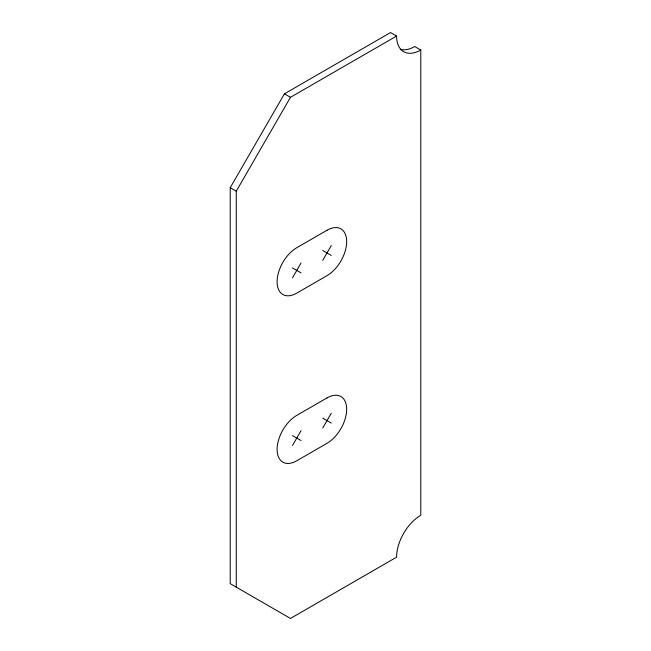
<?xml version="1.0" encoding="UTF-8"?>
<svg xmlns="http://www.w3.org/2000/svg" width="651" height="651" viewBox="0 0 651 651"><rect width="100%" height="100%" fill="white"/><g stroke="black" fill="none" stroke-linecap="round" stroke-linejoin="round"><path stroke-width="0.98" d="M230.218 187.708L284.422 93.817L390.535 32.55L396.589 36.041A34.226 19.758 -60 0 0 420.782 50.013L420.782 515.267A34.226 19.758 -60 0 0 396.589 557.183L290.468 618.45L230.218 583.662L230.218 187.708L236.264 191.199L236.264 587.153M236.264 191.199L290.468 97.308L396.589 36.041M292.486 277.822L301.039 263.004M322.733 260.359L331.294 245.541M292.486 445.487L301.039 430.669M322.733 428.024L331.294 413.206M420.782 50.013L414.736 46.522A34.226 19.758 -60 0 1 400.308 49.346M284.422 93.817L290.468 97.308M322.733 250.48L331.294 255.42M292.486 267.943L301.039 272.883M322.733 418.145L331.294 423.085M292.486 435.609L301.039 440.548M327.014 230.251L296.766 247.714A27.806 16.055 -60 0 0 277.098 281.769A27.806 16.055 -60 0 0 296.766 293.121L327.014 275.658A27.806 16.055 -60 0 0 346.674 241.602A27.806 16.055 -60 0 0 327.014 230.251M327.014 397.907L296.766 415.371A27.806 16.055 -60 0 0 277.098 449.426A27.806 16.055 -60 0 0 296.766 460.778L327.014 443.315A27.806 16.055 -60 0 0 346.674 409.259A27.806 16.055 -60 0 0 327.014 397.907"/></g></svg>
